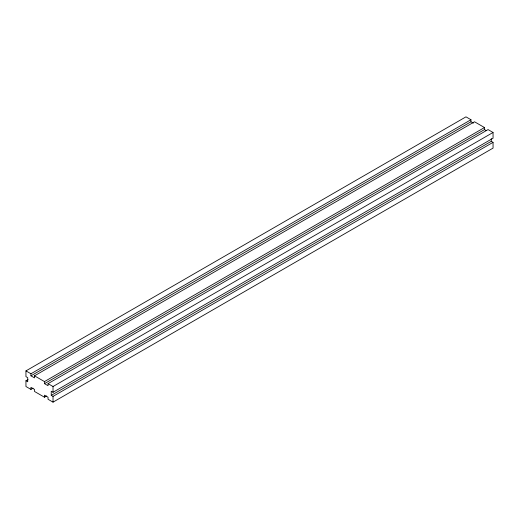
<?xml version="1.0" encoding="UTF-8"?>
<svg xmlns="http://www.w3.org/2000/svg" width="519" height="519" viewBox="0 0 519 519"><rect width="100%" height="100%" fill="white"/><g stroke="black" fill="none" stroke-linecap="round" stroke-linejoin="round"><path stroke-width="0.78" d="M33.047 388.186L30.939 389.406L25.95 386.525L25.95 380.764L27.728 381.789L27.728 377.676L25.95 376.651L25.95 370.89L465.971 116.846L470.96 119.727L470.96 121.783L30.939 375.827L30.939 373.771L470.96 119.727M25.95 380.764L28.058 379.545M30.939 375.827L34.501 377.877L34.501 375.827L474.522 121.783L484.499 127.544L484.499 129.594L44.478 383.645L44.478 381.588L484.499 127.544M44.478 383.645L48.04 385.695L48.04 383.638L488.061 129.594L493.05 132.475L493.05 138.236L53.029 392.286L51.245 391.255L51.245 395.368L53.029 396.393L493.05 142.349L493.05 148.11L53.029 402.154L48.04 399.273L48.04 397.217L44.478 395.167L44.478 397.217L46.587 396.003M48.04 383.638L53.029 386.519L493.05 132.475M51.245 395.368L491.272 141.324L493.05 142.349M470.96 121.783L473.334 123.152M484.499 129.594L486.284 130.626M25.95 370.89L30.939 373.771M34.501 375.827L44.478 381.588M44.478 397.217L34.501 391.456L34.501 389.406L30.939 387.349L30.939 389.406M491.272 138.579L491.272 141.324M53.029 386.519L53.029 392.286M53.029 396.393L53.029 402.154"/></g></svg>
